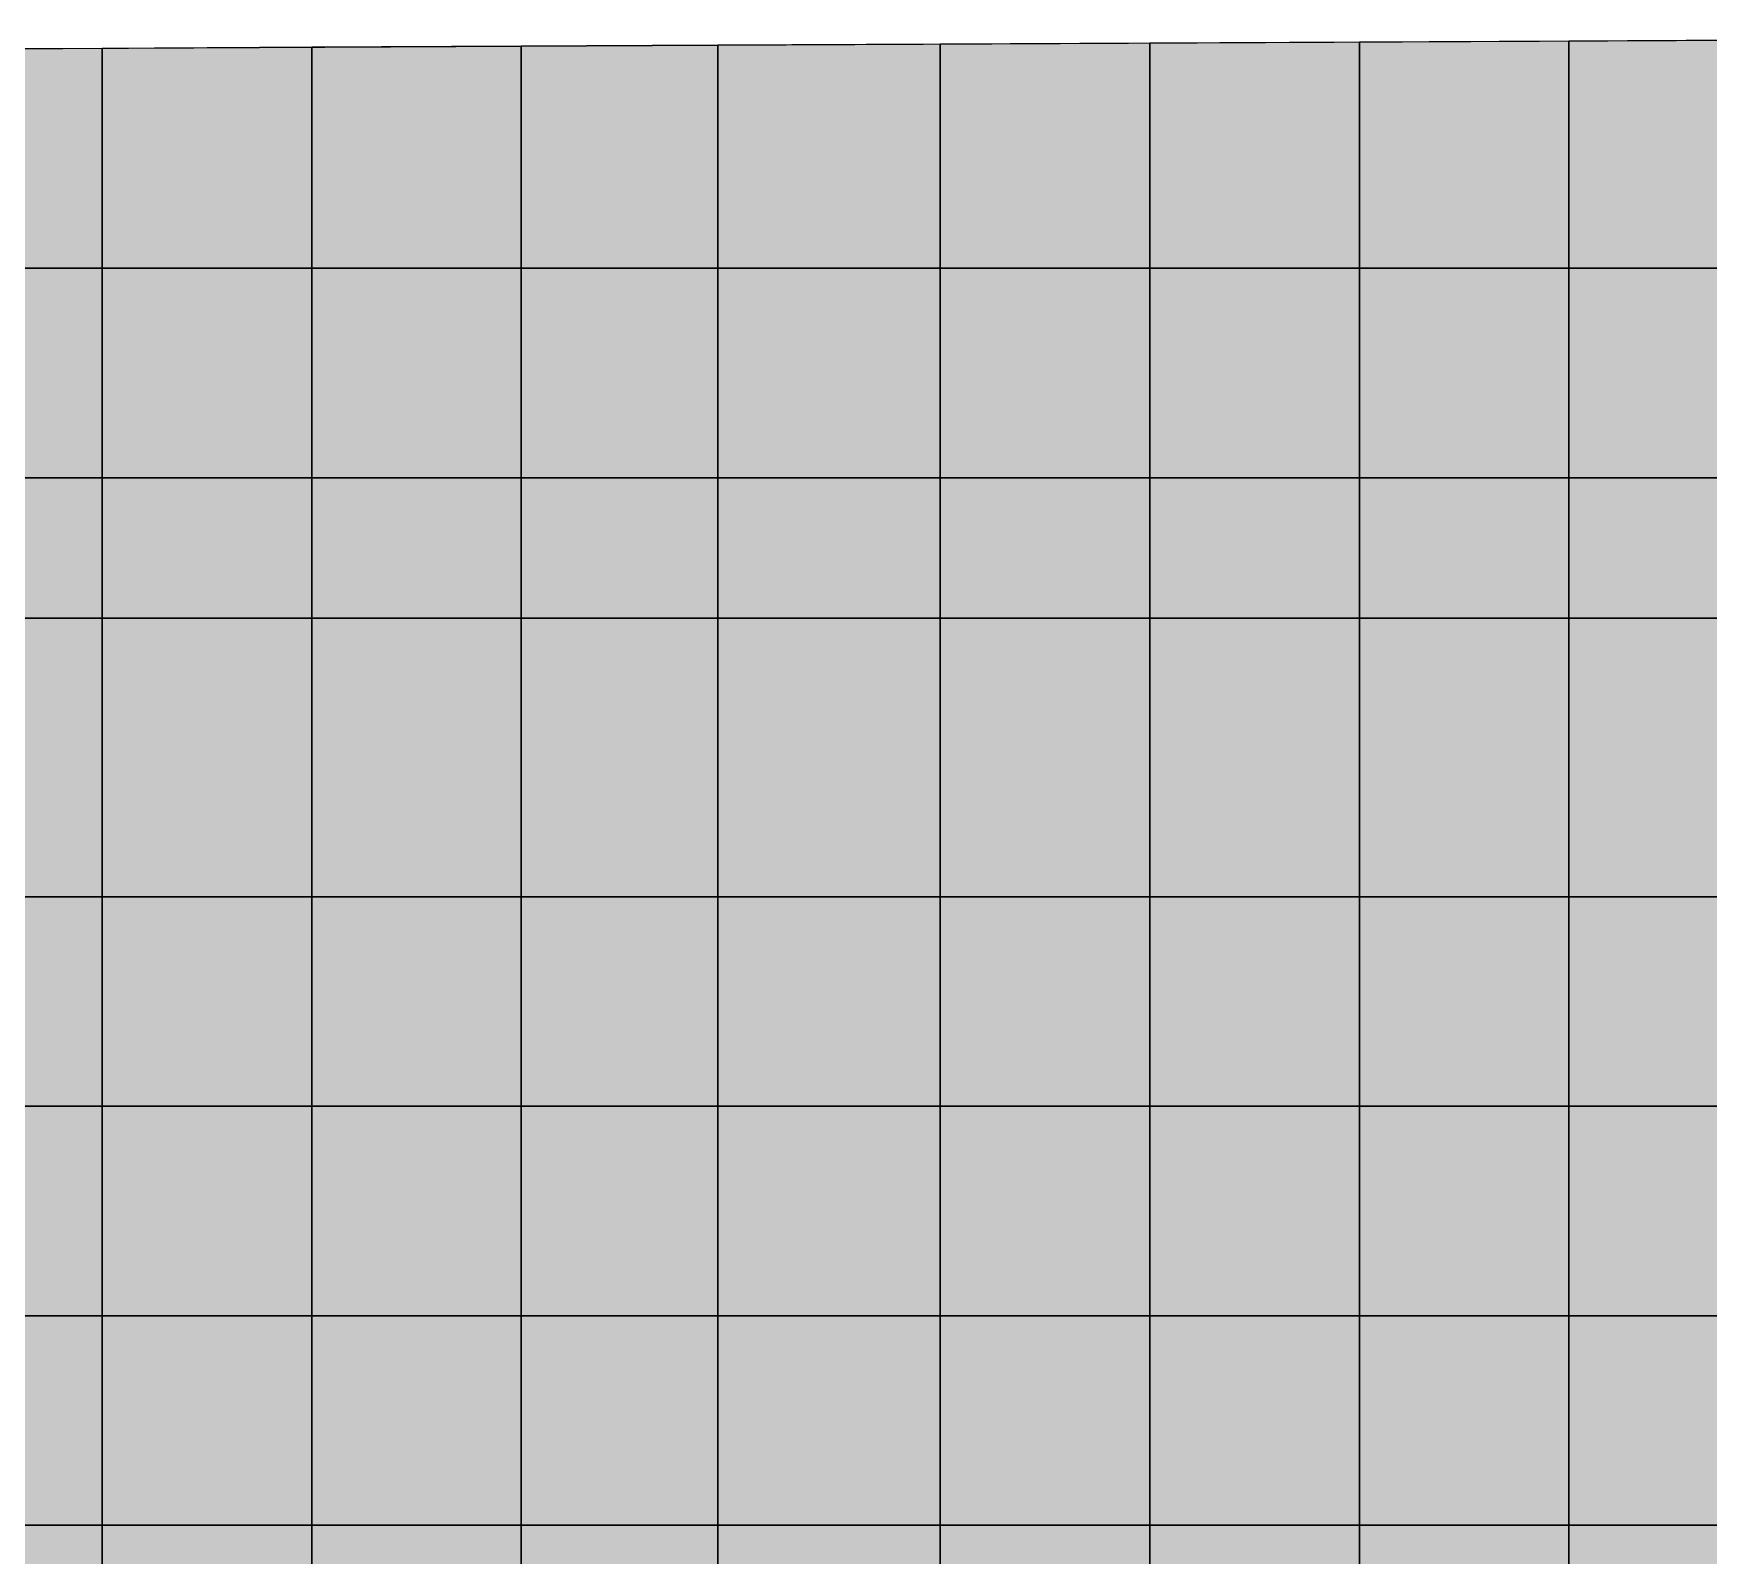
# Model space of a CAD drawing. Header units: inches. Extents: x -100 to 147, y -140 to 41.
# Drawn here: x 8.98 to 16.98, y -3.14 to 4.12 of the extents above; entities that cross this region are included whole.
import ezdxf

# ---------------------------------------------------------------- set-up
doc = ezdxf.new("R2010")
doc.units = ezdxf.units.IN
doc.header["$MEASUREMENT"] = 0
for name, color, linetype in [('Contour 1-01', 7, 'Continuous'), ('Contour 1-02', 7, 'Continuous'), ('Contour 1-03', 7, 'Continuous'), ('Contour 1-04', 7, 'Continuous'), ('Contour 1-05', 7, 'Continuous'), ('Contour 1-06', 7, 'Continuous'), ('Contour 1-07', 7, 'Continuous'), ('Contour 1-08', 7, 'Continuous'), ('Contour 1-09', 7, 'Continuous'), ('Contour 1-10', 7, 'Continuous'), ('Mesh-セル中詰(気中)', 7, 'Continuous'), ('Mesh-セル中詰(水中)', 7, 'Continuous'), ('Mesh-梁②(中央)', 7, 'Continuous'), ('Mesh-梁③(円周)', 7, 'Continuous'), ('Undeformed Mesh-セル中詰(気中)', 7, 'Continuous'), ('Undeformed Mesh-セル中詰(水中)', 7, 'Continuous')]:
    doc.layers.add(name, color=color, linetype=linetype)

msp = doc.modelspace()

# ---------------------------------------------------------------- linework, layer by layer
at = {"color": 7, "true_color": 0xffffff, "transparency": 33554687}
for p, q in [((12.25, 4.065055), (23.51, 4.12105)), ((0.99, 4.00845), (12.25, 4.065055)), ((12.25, 4.065055), (12.25, 3)), ((0.99, 3), (12.25, 3)), ((12.25, 3), (23.51, 3)), ((12.25, 3), (12.25, 2)), ((0.99, 2), (12.25, 2)), ((12.25, 2), (23.51, 2)), ((12.25, 2), (12.25, 1.33)), ((0.99, 1.33), (12.25, 1.33)), ((12.25, 1.33), (23.51, 1.33)), ((12.25, 1.33), (12.25, 0)), ((0.99, 0), (12.25, 0)), ((12.25, 0), (23.51, 0)), ((12.25, 0), (12.25, -1)), ((0.99, -1), (12.25, -1)), ((12.25, -1), (23.51, -1)), ((12.25, -1), (12.25, -2)), ((0.99, -2), (12.25, -2)), ((12.25, -2), (23.51, -2)), ((12.25, -2), (12.25, -3)), ((0.99, -3), (12.25, -3)), ((12.25, -3), (23.51, -3)), ((12.25, -3), (12.25, -4))]:
    msp.add_line(p, q, dxfattribs=at)
for points in [[(15.31103, 4.080055), (14.31103, 4.075055), (14.31103, 3)], [(15.31103, 4.080055), (14.31103, 3), (15.31103, 3)], [(16.31103, 4.085055), (15.31103, 4.080055), (15.31103, 3)], [(16.31103, 4.085055), (15.31103, 3), (16.31103, 3)], [(17.31103, 4.090055), (16.31103, 4.085055), (16.31103, 3)], [(17.31103, 4.090055), (16.31103, 3), (17.31103, 3)], [(9.311025, 4.050055), (8.311025, 4.045055), (8.311025, 3)], [(9.311025, 4.050055), (8.311025, 3), (9.311025, 3)], [(10.31103, 4.055055), (9.311025, 4.050055), (9.311025, 3)], [(10.31103, 4.055055), (9.311025, 3), (10.31103, 3)], [(11.31103, 4.060055), (10.31103, 4.055055), (10.31103, 3)], [(11.31103, 4.060055), (10.31103, 3), (11.31103, 3)], [(12.25, 4.065055), (11.31103, 4.060055), (11.31103, 3)], [(12.25, 4.065055), (11.31103, 3), (12.25, 3)], [(13.31103, 4.070055), (12.25, 4.065055), (12.25, 3)], [(13.31103, 4.070055), (12.25, 3), (13.31103, 3)], [(14.31103, 4.075055), (13.31103, 4.070055), (13.31103, 3)], [(14.31103, 4.075055), (13.31103, 3), (14.31103, 3)], [(8.311025, 2), (9.311025, 2), (9.311025, 3)], [(8.311025, 2), (9.311025, 3), (8.311025, 3)], [(9.311025, 2), (10.31103, 2), (10.31103, 3)], [(9.311025, 2), (10.31103, 3), (9.311025, 3)], [(10.31103, 2), (11.31103, 2), (11.31103, 3)], [(10.31103, 2), (11.31103, 3), (10.31103, 3)], [(11.31103, 2), (12.25, 2), (12.25, 3)], [(11.31103, 2), (12.25, 3), (11.31103, 3)], [(12.25, 2), (13.31103, 2), (13.31103, 3)], [(12.25, 2), (13.31103, 3), (12.25, 3)], [(13.31103, 2), (14.31103, 2), (14.31103, 3)], [(13.31103, 2), (14.31103, 3), (13.31103, 3)], [(14.31103, 2), (15.31103, 2), (15.31103, 3)], [(14.31103, 2), (15.31103, 3), (14.31103, 3)], [(15.31103, 2), (16.31103, 2), (16.31103, 3)], [(15.31103, 2), (16.31103, 3), (15.31103, 3)], [(16.31103, 2), (17.31103, 2), (17.31103, 3)], [(16.31103, 2), (17.31103, 3), (16.31103, 3)], [(8.311025, 1.33), (9.311025, 1.33), (9.311025, 2)], [(8.311025, 1.33), (9.311025, 2), (8.311025, 2)], [(9.311025, 1.33), (10.31103, 1.33), (10.31103, 2)], [(9.311025, 1.33), (10.31103, 2), (9.311025, 2)], [(10.31103, 2), (10.31103, 1.33), (11.31103, 1.33)], [(10.31103, 2), (11.31103, 1.33), (11.31103, 2)], [(11.31103, 1.33), (12.25, 1.33), (12.25, 2)], [(11.31103, 1.33), (12.25, 2), (11.31103, 2)], [(12.25, 1.33), (13.31103, 1.33), (13.31103, 2)], [(12.25, 1.33), (13.31103, 2), (12.25, 2)], [(13.31103, 2), (13.31103, 1.33), (14.31103, 1.33)], [(13.31103, 2), (14.31103, 1.33), (14.31103, 2)], [(14.31103, 1.33), (15.31103, 1.33), (15.31103, 2)], [(14.31103, 1.33), (15.31103, 2), (14.31103, 2)], [(15.31103, 1.33), (16.31103, 1.33), (16.31103, 2)], [(15.31103, 1.33), (16.31103, 2), (15.31103, 2)], [(16.31103, 1.33), (17.31103, 1.33), (17.31103, 2)], [(16.31103, 1.33), (17.31103, 2), (16.31103, 2)], [(9.311025, 1.33), (8.311025, 1.33), (8.311025, 0)], [(9.311025, 1.33), (8.311025, 0), (9.311025, 0)], [(10.31103, 1.33), (9.311025, 1.33), (9.311025, 0)], [(10.31103, 1.33), (9.311025, 0), (10.31103, 0)], [(10.31103, 1.33), (10.31103, 0), (11.31103, 0)], [(10.31103, 1.33), (11.31103, 0), (11.31103, 1.33)], [(12.25, 1.33), (11.31103, 1.33), (11.31103, 0)], [(12.25, 1.33), (11.31103, 0), (12.25, 0)], [(13.31103, 1.33), (12.25, 1.33), (12.25, 0)], [(13.31103, 1.33), (12.25, 0), (13.31103, 0)], [(13.31103, 1.33), (13.31103, 0), (14.31103, 0)], [(13.31103, 1.33), (14.31103, 0), (14.31103, 1.33)], [(15.31103, 1.33), (14.31103, 1.33), (14.31103, 0)], [(15.31103, 1.33), (14.31103, 0), (15.31103, 0)], [(16.31103, 1.33), (15.31103, 1.33), (15.31103, 0)], [(16.31103, 1.33), (15.31103, 0), (16.31103, 0)], [(17.31103, 1.33), (16.31103, 1.33), (16.31103, 0)], [(17.31103, 1.33), (16.31103, 0), (17.31103, 0)], [(8.311025, 0), (8.311025, -1), (9.311025, -1)], [(8.311025, 0), (9.311025, -1), (9.311025, 0)], [(9.311025, 0), (9.311025, -1), (10.31103, -1)], [(9.311025, 0), (10.31103, -1), (10.31103, 0)], [(10.31103, 0), (10.31103, -1), (11.31103, -1)], [(10.31103, 0), (11.31103, -1), (11.31103, 0)], [(11.31103, 0), (11.31103, -1), (12.25, -1)], [(11.31103, 0), (12.25, -1), (12.25, 0)], [(12.25, 0), (12.25, -1), (13.31103, -1)], [(12.25, 0), (13.31103, -1), (13.31103, 0)], [(13.31103, 0), (13.31103, -1), (14.31103, -1)], [(13.31103, 0), (14.31103, -1), (14.31103, 0)], [(14.31103, 0), (14.31103, -1), (15.31103, -1)], [(14.31103, 0), (15.31103, -1), (15.31103, 0)], [(15.31103, 0), (15.31103, -1), (16.31103, -1)], [(15.31103, 0), (16.31103, -1), (16.31103, 0)], [(16.31103, 0), (16.31103, -1), (17.31103, -1)], [(16.31103, 0), (17.31103, -1), (17.31103, 0)], [(8.311025, -1), (8.311025, -2), (9.311025, -2)], [(8.311025, -1), (9.311025, -2), (9.311025, -1)], [(10.31103, -1), (9.311025, -1), (9.311025, -2)], [(10.31103, -1), (9.311025, -2), (10.31103, -2)], [(11.31103, -1), (10.31103, -1), (10.31103, -2)], [(11.31103, -1), (10.31103, -2), (11.31103, -2)], [(11.31103, -1), (11.31103, -2), (12.25, -2)], [(11.31103, -1), (12.25, -2), (12.25, -1)], [(12.25, -1), (12.25, -2), (13.31103, -2)], [(12.25, -1), (13.31103, -2), (13.31103, -1)], [(14.31103, -1), (13.31103, -1), (13.31103, -2)], [(14.31103, -1), (13.31103, -2), (14.31103, -2)], [(15.31103, -1), (14.31103, -1), (14.31103, -2)], [(15.31103, -1), (14.31103, -2), (15.31103, -2)], [(15.31103, -1), (15.31103, -2), (16.31103, -2)], [(15.31103, -1), (16.31103, -2), (16.31103, -1)], [(17.31103, -1), (16.31103, -1), (16.31103, -2)], [(17.31103, -1), (16.31103, -2), (17.31103, -2)], [(9.311025, -2), (8.311025, -2), (8.311025, -3)], [(9.311025, -2), (8.311025, -3), (9.311025, -3)], [(10.31103, -2), (9.311025, -2), (9.311025, -3)], [(10.31103, -2), (9.311025, -3), (10.31103, -3)], [(11.31103, -2), (10.31103, -2), (10.31103, -3)], [(11.31103, -2), (10.31103, -3), (11.31103, -3)], [(12.25, -2), (11.31103, -2), (11.31103, -3)], [(12.25, -2), (11.31103, -3), (12.25, -3)], [(13.31103, -2), (12.25, -2), (12.25, -3)], [(13.31103, -2), (12.25, -3), (13.31103, -3)], [(14.31103, -2), (13.31103, -2), (13.31103, -3)], [(14.31103, -2), (13.31103, -3), (14.31103, -3)], [(15.31103, -2), (14.31103, -2), (14.31103, -3)], [(15.31103, -2), (14.31103, -3), (15.31103, -3)], [(16.31103, -2), (15.31103, -2), (15.31103, -3)], [(16.31103, -2), (15.31103, -3), (16.31103, -3)], [(17.31103, -2), (16.31103, -2), (16.31103, -3)], [(17.31103, -2), (16.31103, -3), (17.31103, -3)], [(9.311025, -3), (8.311025, -3), (8.311025, -4)], [(9.311025, -3), (8.311025, -4), (9.311025, -4)], [(10.31103, -3), (9.311025, -3), (9.311025, -4)], [(10.31103, -3), (9.311025, -4), (10.31103, -4)], [(11.31103, -3), (10.31103, -3), (10.31103, -4)], [(11.31103, -3), (10.31103, -4), (11.31103, -4)], [(12.25, -3), (11.31103, -3), (11.31103, -4)], [(12.25, -3), (11.31103, -4), (12.25, -4)], [(13.31103, -3), (12.25, -3), (12.25, -4)], [(13.31103, -3), (12.25, -4), (13.31103, -4)], [(14.31103, -3), (13.31103, -3), (13.31103, -4)], [(14.31103, -3), (13.31103, -4), (14.31103, -4)], [(15.31103, -3), (14.31103, -3), (14.31103, -4)], [(15.31103, -3), (14.31103, -4), (15.31103, -4)], [(16.31103, -3), (15.31103, -3), (15.31103, -4)], [(16.31103, -3), (15.31103, -4), (16.31103, -4)], [(17.31103, -3), (16.31103, -3), (16.31103, -4)], [(17.31103, -3), (16.31103, -4), (17.31103, -4)]]:
    msp.add_solid(points, dxfattribs=at)
at = {"layer": 'Contour 1-01', "color": 5, "true_color": 0x0000ff}
for points in [[(11.31103, 1.33), (12.25, 1.33), (12.25, 2)], [(11.31103, 1.33), (12.25, 2), (11.31103, 2)], [(12.25, 1.33), (13.31103, 1.33), (13.31103, 2)], [(12.25, 1.33), (13.31103, 2), (12.25, 2)], [(13.31103, 2), (13.31103, 1.33), (14.31103, 1.33)], [(13.31103, 2), (14.31103, 1.33), (14.31103, 2)], [(14.31103, 1.33), (15.31103, 1.33), (15.31103, 2)], [(14.31103, 1.33), (15.31103, 2), (14.31103, 2)], [(15.31103, 1.33), (16.31103, 1.33), (16.31103, 2)], [(15.31103, 1.33), (16.31103, 2), (15.31103, 2)], [(16.31103, 1.33), (17.31103, 1.33), (17.31103, 2)], [(16.31103, 1.33), (17.31103, 2), (16.31103, 2)], [(9.311025, 1.33), (8.311025, 1.33), (8.311025, 0)], [(9.311025, 1.33), (8.311025, 0), (9.311025, 0)], [(10.31103, 1.33), (9.311025, 1.33), (9.311025, 0)], [(10.31103, 1.33), (9.311025, 0), (10.31103, 0)], [(10.31103, 1.33), (10.31103, 0), (11.31103, 0)], [(10.31103, 1.33), (11.31103, 0), (11.31103, 1.33)], [(12.25, 1.33), (11.31103, 1.33), (11.31103, 0)], [(12.25, 1.33), (11.31103, 0), (12.25, 0)], [(13.31103, 1.33), (12.25, 1.33), (12.25, 0)], [(13.31103, 1.33), (12.25, 0), (13.31103, 0)], [(13.31103, 1.33), (13.31103, 0), (14.31103, 0)], [(13.31103, 1.33), (14.31103, 0), (14.31103, 1.33)], [(15.31103, 1.33), (14.31103, 1.33), (14.31103, 0)], [(15.31103, 1.33), (14.31103, 0), (15.31103, 0)], [(16.31103, 1.33), (15.31103, 1.33), (15.31103, 0)], [(16.31103, 1.33), (15.31103, 0), (16.31103, 0)], [(17.31103, 1.33), (16.31103, 1.33), (16.31103, 0)], [(17.31103, 1.33), (16.31103, 0), (17.31103, 0)], [(8.311025, 0), (8.311025, -1), (9.311025, -1)], [(8.311025, 0), (9.311025, -1), (9.311025, 0)], [(9.311025, 0), (9.311025, -1), (10.31103, -1)], [(9.311025, 0), (10.31103, -1), (10.31103, 0)], [(10.31103, 0), (10.31103, -1), (11.31103, -1)], [(10.31103, 0), (11.31103, -1), (11.31103, 0)], [(11.31103, 0), (11.31103, -1), (12.25, -1)], [(11.31103, 0), (12.25, -1), (12.25, 0)], [(12.25, 0), (12.25, -1), (13.31103, -1)], [(12.25, 0), (13.31103, -1), (13.31103, 0)], [(13.31103, 0), (13.31103, -1), (14.31103, -1)], [(13.31103, 0), (14.31103, -1), (14.31103, 0)], [(14.31103, 0), (14.31103, -1), (15.31103, -1)], [(14.31103, 0), (15.31103, -1), (15.31103, 0)], [(15.31103, 0), (15.31103, -1), (16.31103, -1)], [(15.31103, 0), (16.31103, -1), (16.31103, 0)], [(16.31103, 0), (16.31103, -1), (17.31103, -1)], [(16.31103, 0), (17.31103, -1), (17.31103, 0)], [(8.311025, -1), (8.311025, -2), (9.311025, -2)], [(8.311025, -1), (9.311025, -2), (9.311025, -1)], [(10.31103, -1), (9.311025, -1), (9.311025, -2)], [(10.31103, -1), (9.311025, -2), (10.31103, -2)], [(11.31103, -1), (10.31103, -1), (10.31103, -2)], [(11.31103, -1), (10.31103, -2), (11.31103, -2)], [(11.31103, -1), (11.31103, -2), (12.25, -2)], [(11.31103, -1), (12.25, -2), (12.25, -1)], [(12.25, -1), (12.25, -2), (13.31103, -2)], [(12.25, -1), (13.31103, -2), (13.31103, -1)], [(14.31103, -1), (13.31103, -1), (13.31103, -2)], [(14.31103, -1), (13.31103, -2), (14.31103, -2)], [(15.31103, -1), (14.31103, -1), (14.31103, -2)], [(15.31103, -1), (14.31103, -2), (15.31103, -2)], [(15.31103, -1), (15.31103, -2), (16.31103, -2)], [(15.31103, -1), (16.31103, -2), (16.31103, -1)], [(17.31103, -1), (16.31103, -1), (16.31103, -2)], [(17.31103, -1), (16.31103, -2), (17.31103, -2)], [(9.311025, -2), (8.311025, -2), (8.311025, -3)], [(9.311025, -2), (8.311025, -3), (9.311025, -3)], [(10.31103, -2), (9.311025, -2), (9.311025, -3)], [(10.31103, -2), (9.311025, -3), (10.31103, -3)], [(11.31103, -2), (10.31103, -2), (10.31103, -3)], [(11.31103, -2), (10.31103, -3), (11.31103, -3)], [(12.25, -2), (11.31103, -2), (11.31103, -3)], [(12.25, -2), (11.31103, -3), (12.25, -3)], [(13.31103, -2), (12.25, -2), (12.25, -3)], [(13.31103, -2), (12.25, -3), (13.31103, -3)], [(14.31103, -2), (13.31103, -2), (13.31103, -3)], [(14.31103, -2), (13.31103, -3), (14.31103, -3)], [(15.31103, -2), (14.31103, -2), (14.31103, -3)], [(15.31103, -2), (14.31103, -3), (15.31103, -3)], [(16.31103, -2), (15.31103, -2), (15.31103, -3)], [(16.31103, -2), (15.31103, -3), (16.31103, -3)], [(17.31103, -2), (16.31103, -2), (16.31103, -3)], [(17.31103, -2), (16.31103, -3), (17.31103, -3)], [(9.311025, -3), (8.311025, -3), (8.311025, -4)], [(9.311025, -3), (8.311025, -4), (9.311025, -4)], [(10.31103, -3), (9.311025, -3), (9.311025, -4)], [(10.31103, -3), (9.311025, -4), (10.31103, -4)], [(11.31103, -3), (10.31103, -3), (10.31103, -4)], [(11.31103, -3), (10.31103, -4), (11.31103, -4)], [(12.25, -3), (11.31103, -3), (11.31103, -4)], [(12.25, -3), (11.31103, -4), (12.25, -4)], [(13.31103, -3), (12.25, -3), (12.25, -4)], [(13.31103, -3), (12.25, -4), (13.31103, -4)], [(14.31103, -3), (13.31103, -3), (13.31103, -4)], [(14.31103, -3), (13.31103, -4), (14.31103, -4)], [(15.31103, -3), (14.31103, -3), (14.31103, -4)], [(15.31103, -3), (14.31103, -4), (15.31103, -4)], [(16.31103, -3), (15.31103, -3), (15.31103, -4)], [(16.31103, -3), (15.31103, -4), (16.31103, -4)], [(17.31103, -3), (16.31103, -3), (16.31103, -4)], [(17.31103, -3), (16.31103, -4), (17.31103, -4)]]:
    msp.add_solid(points, dxfattribs=at)
at = {"layer": 'Contour 1-02', "color": 150, "true_color": 0x0071ff}
for points in [[(9.311025, 1.33), (10.31103, 1.33), (10.31103, 2)], [(9.311025, 1.33), (10.31103, 2), (9.311025, 2)], [(10.31103, 2), (10.31103, 1.33), (11.31103, 1.33)], [(10.31103, 2), (11.31103, 1.33), (11.31103, 2)]]:
    msp.add_solid(points, dxfattribs=at)
at = {"layer": 'Contour 1-03', "color": 4, "true_color": 0x00e2ff}
for points in [[(16.31103, 4.085055), (15.31103, 4.080055), (15.31103, 3)], [(16.31103, 4.085055), (15.31103, 3), (16.31103, 3)], [(15.31103, 2), (16.31103, 2), (16.31103, 3)], [(15.31103, 2), (16.31103, 3), (15.31103, 3)], [(16.31103, 2), (17.31103, 2), (17.31103, 3)], [(16.31103, 2), (17.31103, 3), (16.31103, 3)], [(8.311025, 1.33), (9.311025, 1.33), (9.311025, 2)], [(8.311025, 1.33), (9.311025, 2), (8.311025, 2)]]:
    msp.add_solid(points, dxfattribs=at)
at = {"layer": 'Contour 1-04', "color": 120, "true_color": 0x00ffaa}
for points in [[(17.31103, 4.090055), (16.31103, 4.085055), (16.31103, 3)], [(17.31103, 4.090055), (16.31103, 3), (17.31103, 3)], [(13.31103, 2), (14.31103, 2), (14.31103, 3)], [(13.31103, 2), (14.31103, 3), (13.31103, 3)], [(14.31103, 2), (15.31103, 2), (15.31103, 3)], [(14.31103, 2), (15.31103, 3), (14.31103, 3)]]:
    msp.add_solid(points, dxfattribs=at)
at = {"layer": 'Contour 1-05', "color": 100, "true_color": 0x00ff38}
for points in [[(13.31103, 4.070055), (12.25, 4.065055), (12.25, 3)], [(13.31103, 4.070055), (12.25, 3), (13.31103, 3)], [(12.25, 2), (13.31103, 2), (13.31103, 3)], [(12.25, 2), (13.31103, 3), (12.25, 3)]]:
    msp.add_solid(points, dxfattribs=at)
at = {"layer": 'Contour 1-06', "color": 80, "true_color": 0x38ff00}
for points in [[(11.31103, 4.060055), (10.31103, 4.055055), (10.31103, 3)], [(11.31103, 4.060055), (10.31103, 3), (11.31103, 3)]]:
    msp.add_solid(points, dxfattribs=at)
at = {"layer": 'Contour 1-07', "color": 60, "true_color": 0xa9ff00}
for points in [[(10.31103, 2), (11.31103, 2), (11.31103, 3)], [(10.31103, 2), (11.31103, 3), (10.31103, 3)], [(11.31103, 2), (12.25, 2), (12.25, 3)], [(11.31103, 2), (12.25, 3), (11.31103, 3)]]:
    msp.add_solid(points, dxfattribs=at)
at = {"layer": 'Contour 1-08', "color": 2, "true_color": 0xffe200}
for points in [[(15.31103, 4.080055), (14.31103, 4.075055), (14.31103, 3)], [(15.31103, 4.080055), (14.31103, 3), (15.31103, 3)], [(10.31103, 4.055055), (9.311025, 4.050055), (9.311025, 3)], [(10.31103, 4.055055), (9.311025, 3), (10.31103, 3)], [(12.25, 4.065055), (11.31103, 4.060055), (11.31103, 3)], [(12.25, 4.065055), (11.31103, 3), (12.25, 3)], [(9.311025, 2), (10.31103, 2), (10.31103, 3)], [(9.311025, 2), (10.31103, 3), (9.311025, 3)]]:
    msp.add_solid(points, dxfattribs=at)
at = {"layer": 'Contour 1-09', "color": 30, "true_color": 0xff7100}
for points in [[(8.311025, 2), (9.311025, 2), (9.311025, 3)], [(8.311025, 2), (9.311025, 3), (8.311025, 3)]]:
    msp.add_solid(points, dxfattribs=at)
at = {"layer": 'Contour 1-10', "color": 1, "true_color": 0xff0000}
for points in [[(9.311025, 4.050055), (8.311025, 4.045055), (8.311025, 3)], [(9.311025, 4.050055), (8.311025, 3), (9.311025, 3)], [(14.31103, 4.075055), (13.31103, 4.070055), (13.31103, 3)], [(14.31103, 4.075055), (13.31103, 3), (14.31103, 3)]]:
    msp.add_solid(points, dxfattribs=at)
at = {"layer": 'Mesh-セル中詰(気中)', "color": 18, "true_color": 0x000000, "transparency": 33554559}
for p, q in [((15.31103, 4.080055), (14.31103, 4.075055)), ((16.31103, 4.085055), (15.31103, 4.080055)), ((15.31103, 3), (15.31103, 4.080055)), ((15.31103, 4.080055), (15.31103, 3)), ((17.31103, 4.090055), (16.31103, 4.085055)), ((16.31103, 3), (16.31103, 4.085055)), ((16.31103, 4.085055), (16.31103, 3)), ((9.311025, 4.050055), (8.311025, 4.045055)), ((10.31103, 4.055055), (9.311025, 4.050055)), ((9.311025, 3), (9.311025, 4.050055)), ((9.311025, 4.050055), (9.311025, 3)), ((11.31103, 4.060055), (10.31103, 4.055055)), ((10.31103, 3), (10.31103, 4.055055)), ((10.31103, 4.055055), (10.31103, 3)), ((12.25, 4.065055), (11.31103, 4.060055)), ((11.31103, 3), (11.31103, 4.060055)), ((11.31103, 4.060055), (11.31103, 3)), ((13.31103, 4.070055), (12.25, 4.065055)), ((12.25, 3), (12.25, 4.065055)), ((12.25, 4.065055), (12.25, 3)), ((14.31103, 4.075055), (13.31103, 4.070055)), ((13.31103, 3), (13.31103, 4.070055)), ((13.31103, 4.070055), (13.31103, 3)), ((14.31103, 3), (14.31103, 4.075055)), ((14.31103, 4.075055), (14.31103, 3)), ((9.311025, 3), (8.311025, 3)), ((8.311025, 3), (9.311025, 3)), ((9.311025, 2), (9.311025, 3)), ((10.31103, 3), (9.311025, 3)), ((9.311025, 3), (9.311025, 2)), ((9.311025, 3), (10.31103, 3)), ((10.31103, 2), (10.31103, 3)), ((11.31103, 3), (10.31103, 3)), ((10.31103, 3), (10.31103, 2)), ((10.31103, 3), (11.31103, 3)), ((11.31103, 2), (11.31103, 3)), ((11.31103, 3), (12.25, 3)), ((12.25, 3), (11.31103, 3)), ((11.31103, 3), (11.31103, 2)), ((12.25, 2), (12.25, 3)), ((13.31103, 3), (12.25, 3)), ((12.25, 3), (12.25, 2)), ((12.25, 3), (13.31103, 3)), ((13.31103, 2), (13.31103, 3)), ((14.31103, 3), (13.31103, 3)), ((13.31103, 3), (13.31103, 2)), ((13.31103, 3), (14.31103, 3)), ((14.31103, 2), (14.31103, 3)), ((15.31103, 3), (14.31103, 3)), ((14.31103, 3), (14.31103, 2)), ((14.31103, 3), (15.31103, 3)), ((15.31103, 2), (15.31103, 3)), ((16.31103, 3), (15.31103, 3)), ((15.31103, 3), (15.31103, 2)), ((15.31103, 3), (16.31103, 3)), ((16.31103, 2), (16.31103, 3)), ((17.31103, 3), (16.31103, 3)), ((16.31103, 3), (16.31103, 2)), ((16.31103, 3), (17.31103, 3)), ((9.311025, 2), (8.311025, 2)), ((8.311025, 2), (9.311025, 2)), ((9.311025, 1.33), (9.311025, 2)), ((10.31103, 2), (9.311025, 2)), ((9.311025, 2), (9.311025, 1.33)), ((9.311025, 2), (10.31103, 2)), ((10.31103, 1.33), (10.31103, 2)), ((10.31103, 2), (10.31103, 1.33)), ((11.31103, 2), (10.31103, 2)), ((10.31103, 2), (11.31103, 2)), ((11.31103, 1.33), (11.31103, 2)), ((12.25, 2), (11.31103, 2)), ((11.31103, 2), (11.31103, 1.33)), ((11.31103, 2), (12.25, 2)), ((12.25, 1.33), (12.25, 2)), ((13.31103, 2), (12.25, 2)), ((12.25, 2), (12.25, 1.33)), ((12.25, 2), (13.31103, 2)), ((13.31103, 1.33), (13.31103, 2)), ((13.31103, 2), (13.31103, 1.33)), ((14.31103, 2), (13.31103, 2)), ((13.31103, 2), (14.31103, 2)), ((14.31103, 1.33), (14.31103, 2)), ((15.31103, 2), (14.31103, 2)), ((14.31103, 2), (14.31103, 1.33)), ((14.31103, 2), (15.31103, 2)), ((15.31103, 1.33), (15.31103, 2)), ((15.31103, 2), (16.31103, 2)), ((16.31103, 2), (15.31103, 2)), ((15.31103, 2), (15.31103, 1.33)), ((16.31103, 1.33), (16.31103, 2)), ((17.31103, 2), (16.31103, 2)), ((16.31103, 2), (16.31103, 1.33)), ((16.31103, 2), (17.31103, 2)), ((8.311025, 1.33), (9.311025, 1.33)), ((9.311025, 1.33), (10.31103, 1.33)), ((10.31103, 1.33), (11.31103, 1.33)), ((11.31103, 1.33), (12.25, 1.33)), ((12.25, 1.33), (13.31103, 1.33)), ((13.31103, 1.33), (14.31103, 1.33)), ((14.31103, 1.33), (15.31103, 1.33)), ((15.31103, 1.33), (16.31103, 1.33)), ((16.31103, 1.33), (17.31103, 1.33))]:
    msp.add_line(p, q, dxfattribs=at)
at = {"layer": 'Mesh-セル中詰(水中)', "color": 18, "true_color": 0x000000, "transparency": 33554559}
for p, q in [((9.311025, 1.33), (8.311025, 1.33)), ((9.311025, 0), (9.311025, 1.33)), ((10.31103, 1.33), (9.311025, 1.33)), ((9.311025, 1.33), (9.311025, 0)), ((10.31103, 0), (10.31103, 1.33)), ((10.31103, 1.33), (10.31103, 0)), ((11.31103, 1.33), (10.31103, 1.33)), ((11.31103, 0), (11.31103, 1.33)), ((12.25, 1.33), (11.31103, 1.33)), ((11.31103, 1.33), (11.31103, 0)), ((12.25, 0), (12.25, 1.33)), ((13.31103, 1.33), (12.25, 1.33)), ((12.25, 1.33), (12.25, 0)), ((13.31103, 0), (13.31103, 1.33)), ((13.31103, 1.33), (13.31103, 0)), ((14.31103, 1.33), (13.31103, 1.33)), ((14.31103, 0), (14.31103, 1.33)), ((15.31103, 1.33), (14.31103, 1.33)), ((14.31103, 1.33), (14.31103, 0)), ((15.31103, 0), (15.31103, 1.33)), ((16.31103, 1.33), (15.31103, 1.33)), ((15.31103, 1.33), (15.31103, 0)), ((16.31103, 0), (16.31103, 1.33)), ((17.31103, 1.33), (16.31103, 1.33)), ((16.31103, 1.33), (16.31103, 0)), ((9.311025, 0), (8.311025, 0)), ((8.311025, 0), (9.311025, 0)), ((9.311025, -1), (9.311025, 0)), ((9.311025, 0), (9.311025, -1)), ((10.31103, 0), (9.311025, 0)), ((9.311025, 0), (10.31103, 0)), ((10.31103, -1), (10.31103, 0)), ((10.31103, 0), (10.31103, -1)), ((11.31103, 0), (10.31103, 0)), ((10.31103, 0), (11.31103, 0)), ((11.31103, -1), (11.31103, 0)), ((11.31103, 0), (11.31103, -1)), ((12.25, 0), (11.31103, 0)), ((11.31103, 0), (12.25, 0)), ((12.25, -1), (12.25, 0)), ((12.25, 0), (12.25, -1)), ((13.31103, 0), (12.25, 0)), ((12.25, 0), (13.31103, 0)), ((13.31103, -1), (13.31103, 0)), ((13.31103, 0), (13.31103, -1)), ((14.31103, 0), (13.31103, 0)), ((13.31103, 0), (14.31103, 0)), ((14.31103, -1), (14.31103, 0)), ((14.31103, 0), (14.31103, -1)), ((15.31103, 0), (14.31103, 0)), ((14.31103, 0), (15.31103, 0)), ((15.31103, -1), (15.31103, 0)), ((15.31103, 0), (15.31103, -1)), ((16.31103, 0), (15.31103, 0)), ((15.31103, 0), (16.31103, 0)), ((16.31103, -1), (16.31103, 0)), ((16.31103, 0), (16.31103, -1)), ((17.31103, 0), (16.31103, 0)), ((16.31103, 0), (17.31103, 0)), ((9.311025, -1), (8.311025, -1)), ((8.311025, -1), (9.311025, -1)), ((9.311025, -2), (9.311025, -1)), ((10.31103, -1), (9.311025, -1)), ((9.311025, -1), (9.311025, -2)), ((9.311025, -1), (10.31103, -1)), ((10.31103, -2), (10.31103, -1)), ((11.31103, -1), (10.31103, -1)), ((10.31103, -1), (10.31103, -2)), ((10.31103, -1), (11.31103, -1)), ((11.31103, -2), (11.31103, -1)), ((11.31103, -1), (11.31103, -2)), ((12.25, -1), (11.31103, -1)), ((11.31103, -1), (12.25, -1)), ((12.25, -2), (12.25, -1)), ((12.25, -1), (12.25, -2)), ((13.31103, -1), (12.25, -1)), ((12.25, -1), (13.31103, -1)), ((13.31103, -2), (13.31103, -1)), ((14.31103, -1), (13.31103, -1)), ((13.31103, -1), (13.31103, -2)), ((13.31103, -1), (14.31103, -1)), ((14.31103, -2), (14.31103, -1)), ((15.31103, -1), (14.31103, -1)), ((14.31103, -1), (14.31103, -2)), ((14.31103, -1), (15.31103, -1)), ((15.31103, -2), (15.31103, -1)), ((15.31103, -1), (15.31103, -2)), ((16.31103, -1), (15.31103, -1)), ((15.31103, -1), (16.31103, -1)), ((16.31103, -2), (16.31103, -1)), ((16.31103, -1), (17.31103, -1)), ((17.31103, -1), (16.31103, -1)), ((16.31103, -1), (16.31103, -2)), ((9.311025, -2), (8.311025, -2)), ((8.311025, -2), (9.311025, -2)), ((9.311025, -3), (9.311025, -2)), ((10.31103, -2), (9.311025, -2)), ((9.311025, -2), (9.311025, -3)), ((9.311025, -2), (10.31103, -2)), ((10.31103, -3), (10.31103, -2)), ((11.31103, -2), (10.31103, -2)), ((10.31103, -2), (10.31103, -3)), ((10.31103, -2), (11.31103, -2)), ((11.31103, -3), (11.31103, -2)), ((12.25, -2), (11.31103, -2)), ((11.31103, -2), (11.31103, -3)), ((11.31103, -2), (12.25, -2)), ((12.25, -3), (12.25, -2)), ((13.31103, -2), (12.25, -2)), ((12.25, -2), (12.25, -3)), ((12.25, -2), (13.31103, -2)), ((13.31103, -3), (13.31103, -2)), ((14.31103, -2), (13.31103, -2)), ((13.31103, -2), (13.31103, -3)), ((13.31103, -2), (14.31103, -2)), ((14.31103, -3), (14.31103, -2)), ((15.31103, -2), (14.31103, -2)), ((14.31103, -2), (14.31103, -3)), ((14.31103, -2), (15.31103, -2)), ((15.31103, -3), (15.31103, -2)), ((16.31103, -2), (15.31103, -2)), ((15.31103, -2), (15.31103, -3)), ((15.31103, -2), (16.31103, -2)), ((16.31103, -3), (16.31103, -2)), ((17.31103, -2), (16.31103, -2)), ((16.31103, -2), (16.31103, -3)), ((16.31103, -2), (17.31103, -2)), ((9.311025, -3), (8.311025, -3)), ((8.311025, -3), (9.311025, -3)), ((9.311025, -4), (9.311025, -3)), ((10.31103, -3), (9.311025, -3)), ((9.311025, -3), (9.311025, -4)), ((9.311025, -3), (10.31103, -3)), ((10.31103, -4), (10.31103, -3)), ((11.31103, -3), (10.31103, -3)), ((10.31103, -3), (10.31103, -4)), ((10.31103, -3), (11.31103, -3)), ((11.31103, -4), (11.31103, -3)), ((12.25, -3), (11.31103, -3)), ((11.31103, -3), (11.31103, -4)), ((11.31103, -3), (12.25, -3)), ((12.25, -4), (12.25, -3)), ((13.31103, -3), (12.25, -3)), ((12.25, -3), (12.25, -4)), ((12.25, -3), (13.31103, -3)), ((13.31103, -4), (13.31103, -3)), ((14.31103, -3), (13.31103, -3)), ((13.31103, -3), (13.31103, -4)), ((13.31103, -3), (14.31103, -3)), ((14.31103, -4), (14.31103, -3)), ((15.31103, -3), (14.31103, -3)), ((14.31103, -3), (14.31103, -4)), ((14.31103, -3), (15.31103, -3)), ((15.31103, -4), (15.31103, -3)), ((16.31103, -3), (15.31103, -3)), ((15.31103, -3), (15.31103, -4)), ((15.31103, -3), (16.31103, -3)), ((16.31103, -4), (16.31103, -3)), ((17.31103, -3), (16.31103, -3)), ((16.31103, -3), (16.31103, -4)), ((16.31103, -3), (17.31103, -3))]:
    msp.add_line(p, q, dxfattribs=at)
at = {"layer": 'Mesh-梁②(中央)', "color": 18, "true_color": 0x000000, "transparency": 33554559}
for p, q in [((12.25, 4.065055), (12.25, 3)), ((12.25, 3), (12.25, 2)), ((12.25, 2), (12.25, 1.33)), ((12.25, 1.33), (12.25, 0)), ((12.25, 0), (12.25, -1)), ((12.25, -1), (12.25, -2)), ((12.25, -2), (12.25, -3)), ((12.25, -3), (12.25, -4))]:
    msp.add_line(p, q, dxfattribs=at)
at = {"layer": 'Mesh-梁③(円周)', "color": 18, "true_color": 0x000000, "transparency": 33554559}
for p, q in [((12.25, 4.065055), (23.51, 4.12105)), ((0.99, 4.00845), (12.25, 4.065055)), ((0.99, 3), (12.25, 3)), ((12.25, 3), (23.51, 3)), ((0.99, 2), (12.25, 2)), ((12.25, 2), (23.51, 2)), ((0.99, 1.33), (12.25, 1.33)), ((12.25, 1.33), (23.51, 1.33)), ((0.99, 0), (12.25, 0)), ((12.25, 0), (23.51, 0)), ((0.99, -1), (12.25, -1)), ((12.25, -1), (23.51, -1)), ((0.99, -2), (12.25, -2)), ((12.25, -2), (23.51, -2)), ((0.99, -3), (12.25, -3)), ((12.25, -3), (23.51, -3))]:
    msp.add_line(p, q, dxfattribs=at)
at = {"layer": 'Undeformed Mesh-セル中詰(気中)', "color": 8, "true_color": 0x808080, "transparency": 33554687}
for p, q in [((15.31103, 4.080055), (14.31103, 4.075055)), ((16.31103, 4.085055), (15.31103, 4.080055)), ((15.31103, 3), (15.31103, 4.080055)), ((15.31103, 4.080055), (15.31103, 3)), ((17.31103, 4.090055), (16.31103, 4.085055)), ((16.31103, 3), (16.31103, 4.085055)), ((16.31103, 4.085055), (16.31103, 3)), ((9.311025, 4.050055), (8.311025, 4.045055)), ((10.31103, 4.055055), (9.311025, 4.050055)), ((9.311025, 3), (9.311025, 4.050055)), ((9.311025, 4.050055), (9.311025, 3)), ((11.31103, 4.060055), (10.31103, 4.055055)), ((10.31103, 3), (10.31103, 4.055055)), ((10.31103, 4.055055), (10.31103, 3)), ((12.25, 4.065055), (11.31103, 4.060055)), ((11.31103, 3), (11.31103, 4.060055)), ((11.31103, 4.060055), (11.31103, 3)), ((13.31103, 4.070055), (12.25, 4.065055)), ((12.25, 3), (12.25, 4.065055)), ((12.25, 4.065055), (12.25, 3)), ((14.31103, 4.075055), (13.31103, 4.070055)), ((13.31103, 3), (13.31103, 4.070055)), ((13.31103, 4.070055), (13.31103, 3)), ((14.31103, 3), (14.31103, 4.075055)), ((14.31103, 4.075055), (14.31103, 3)), ((9.311025, 3), (8.311025, 3)), ((8.311025, 3), (9.311025, 3)), ((9.311025, 2), (9.311025, 3)), ((10.31103, 3), (9.311025, 3)), ((9.311025, 3), (9.311025, 2)), ((9.311025, 3), (10.31103, 3)), ((10.31103, 2), (10.31103, 3)), ((11.31103, 3), (10.31103, 3)), ((10.31103, 3), (10.31103, 2)), ((10.31103, 3), (11.31103, 3)), ((11.31103, 2), (11.31103, 3)), ((11.31103, 3), (12.25, 3)), ((12.25, 3), (11.31103, 3)), ((11.31103, 3), (11.31103, 2)), ((12.25, 2), (12.25, 3)), ((13.31103, 3), (12.25, 3)), ((12.25, 3), (12.25, 2)), ((12.25, 3), (13.31103, 3)), ((13.31103, 2), (13.31103, 3)), ((14.31103, 3), (13.31103, 3)), ((13.31103, 3), (13.31103, 2)), ((13.31103, 3), (14.31103, 3)), ((14.31103, 2), (14.31103, 3)), ((15.31103, 3), (14.31103, 3)), ((14.31103, 3), (14.31103, 2)), ((14.31103, 3), (15.31103, 3)), ((15.31103, 2), (15.31103, 3)), ((16.31103, 3), (15.31103, 3)), ((15.31103, 3), (15.31103, 2)), ((15.31103, 3), (16.31103, 3)), ((16.31103, 2), (16.31103, 3)), ((17.31103, 3), (16.31103, 3)), ((16.31103, 3), (16.31103, 2)), ((16.31103, 3), (17.31103, 3)), ((9.311025, 2), (8.311025, 2)), ((8.311025, 2), (9.311025, 2)), ((9.311025, 1.33), (9.311025, 2)), ((10.31103, 2), (9.311025, 2)), ((9.311025, 2), (9.311025, 1.33)), ((9.311025, 2), (10.31103, 2)), ((10.31103, 1.33), (10.31103, 2)), ((10.31103, 2), (10.31103, 1.33)), ((11.31103, 2), (10.31103, 2)), ((10.31103, 2), (11.31103, 2)), ((11.31103, 1.33), (11.31103, 2)), ((12.25, 2), (11.31103, 2)), ((11.31103, 2), (11.31103, 1.33)), ((11.31103, 2), (12.25, 2)), ((12.25, 1.33), (12.25, 2)), ((13.31103, 2), (12.25, 2)), ((12.25, 2), (12.25, 1.33)), ((12.25, 2), (13.31103, 2)), ((13.31103, 1.33), (13.31103, 2)), ((13.31103, 2), (13.31103, 1.33)), ((14.31103, 2), (13.31103, 2)), ((13.31103, 2), (14.31103, 2)), ((14.31103, 1.33), (14.31103, 2)), ((15.31103, 2), (14.31103, 2)), ((14.31103, 2), (14.31103, 1.33)), ((14.31103, 2), (15.31103, 2)), ((15.31103, 1.33), (15.31103, 2)), ((15.31103, 2), (16.31103, 2)), ((16.31103, 2), (15.31103, 2)), ((15.31103, 2), (15.31103, 1.33)), ((16.31103, 1.33), (16.31103, 2)), ((17.31103, 2), (16.31103, 2)), ((16.31103, 2), (16.31103, 1.33)), ((16.31103, 2), (17.31103, 2)), ((8.311025, 1.33), (9.311025, 1.33)), ((9.311025, 1.33), (10.31103, 1.33)), ((10.31103, 1.33), (11.31103, 1.33)), ((11.31103, 1.33), (12.25, 1.33)), ((12.25, 1.33), (13.31103, 1.33)), ((13.31103, 1.33), (14.31103, 1.33)), ((14.31103, 1.33), (15.31103, 1.33)), ((15.31103, 1.33), (16.31103, 1.33)), ((16.31103, 1.33), (17.31103, 1.33))]:
    msp.add_line(p, q, dxfattribs=at)
at = {"layer": 'Undeformed Mesh-セル中詰(水中)', "color": 8, "true_color": 0x808080, "transparency": 33554687}
for p, q in [((9.311025, 1.33), (8.311025, 1.33)), ((9.311025, 0), (9.311025, 1.33)), ((10.31103, 1.33), (9.311025, 1.33)), ((9.311025, 1.33), (9.311025, 0)), ((10.31103, 0), (10.31103, 1.33)), ((10.31103, 1.33), (10.31103, 0)), ((11.31103, 1.33), (10.31103, 1.33)), ((11.31103, 0), (11.31103, 1.33)), ((12.25, 1.33), (11.31103, 1.33)), ((11.31103, 1.33), (11.31103, 0)), ((12.25, 0), (12.25, 1.33)), ((13.31103, 1.33), (12.25, 1.33)), ((12.25, 1.33), (12.25, 0)), ((13.31103, 0), (13.31103, 1.33)), ((13.31103, 1.33), (13.31103, 0)), ((14.31103, 1.33), (13.31103, 1.33)), ((14.31103, 0), (14.31103, 1.33)), ((15.31103, 1.33), (14.31103, 1.33)), ((14.31103, 1.33), (14.31103, 0)), ((15.31103, 0), (15.31103, 1.33)), ((16.31103, 1.33), (15.31103, 1.33)), ((15.31103, 1.33), (15.31103, 0)), ((16.31103, 0), (16.31103, 1.33)), ((17.31103, 1.33), (16.31103, 1.33)), ((16.31103, 1.33), (16.31103, 0)), ((9.311025, 0), (8.311025, 0)), ((8.311025, 0), (9.311025, 0)), ((9.311025, -1), (9.311025, 0)), ((9.311025, 0), (9.311025, -1)), ((10.31103, 0), (9.311025, 0)), ((9.311025, 0), (10.31103, 0)), ((10.31103, -1), (10.31103, 0)), ((10.31103, 0), (10.31103, -1)), ((11.31103, 0), (10.31103, 0)), ((10.31103, 0), (11.31103, 0)), ((11.31103, -1), (11.31103, 0)), ((11.31103, 0), (11.31103, -1)), ((12.25, 0), (11.31103, 0)), ((11.31103, 0), (12.25, 0)), ((12.25, -1), (12.25, 0)), ((12.25, 0), (12.25, -1)), ((13.31103, 0), (12.25, 0)), ((12.25, 0), (13.31103, 0)), ((13.31103, -1), (13.31103, 0)), ((13.31103, 0), (13.31103, -1)), ((14.31103, 0), (13.31103, 0)), ((13.31103, 0), (14.31103, 0)), ((14.31103, -1), (14.31103, 0)), ((14.31103, 0), (14.31103, -1)), ((15.31103, 0), (14.31103, 0)), ((14.31103, 0), (15.31103, 0)), ((15.31103, -1), (15.31103, 0)), ((15.31103, 0), (15.31103, -1)), ((16.31103, 0), (15.31103, 0)), ((15.31103, 0), (16.31103, 0)), ((16.31103, -1), (16.31103, 0)), ((16.31103, 0), (16.31103, -1)), ((17.31103, 0), (16.31103, 0)), ((16.31103, 0), (17.31103, 0)), ((9.311025, -1), (8.311025, -1)), ((8.311025, -1), (9.311025, -1)), ((9.311025, -2), (9.311025, -1)), ((10.31103, -1), (9.311025, -1)), ((9.311025, -1), (9.311025, -2)), ((9.311025, -1), (10.31103, -1)), ((10.31103, -2), (10.31103, -1)), ((11.31103, -1), (10.31103, -1)), ((10.31103, -1), (10.31103, -2)), ((10.31103, -1), (11.31103, -1)), ((11.31103, -2), (11.31103, -1)), ((11.31103, -1), (11.31103, -2)), ((12.25, -1), (11.31103, -1)), ((11.31103, -1), (12.25, -1)), ((12.25, -2), (12.25, -1)), ((12.25, -1), (12.25, -2)), ((13.31103, -1), (12.25, -1)), ((12.25, -1), (13.31103, -1)), ((13.31103, -2), (13.31103, -1)), ((14.31103, -1), (13.31103, -1)), ((13.31103, -1), (13.31103, -2)), ((13.31103, -1), (14.31103, -1)), ((14.31103, -2), (14.31103, -1)), ((15.31103, -1), (14.31103, -1)), ((14.31103, -1), (14.31103, -2)), ((14.31103, -1), (15.31103, -1)), ((15.31103, -2), (15.31103, -1)), ((15.31103, -1), (15.31103, -2)), ((16.31103, -1), (15.31103, -1)), ((15.31103, -1), (16.31103, -1)), ((16.31103, -2), (16.31103, -1)), ((16.31103, -1), (17.31103, -1)), ((17.31103, -1), (16.31103, -1)), ((16.31103, -1), (16.31103, -2)), ((9.311025, -2), (8.311025, -2)), ((8.311025, -2), (9.311025, -2)), ((9.311025, -3), (9.311025, -2)), ((10.31103, -2), (9.311025, -2)), ((9.311025, -2), (9.311025, -3)), ((9.311025, -2), (10.31103, -2)), ((10.31103, -3), (10.31103, -2)), ((11.31103, -2), (10.31103, -2)), ((10.31103, -2), (10.31103, -3)), ((10.31103, -2), (11.31103, -2)), ((11.31103, -3), (11.31103, -2)), ((12.25, -2), (11.31103, -2)), ((11.31103, -2), (11.31103, -3)), ((11.31103, -2), (12.25, -2)), ((12.25, -3), (12.25, -2)), ((13.31103, -2), (12.25, -2)), ((12.25, -2), (12.25, -3)), ((12.25, -2), (13.31103, -2)), ((13.31103, -3), (13.31103, -2)), ((14.31103, -2), (13.31103, -2)), ((13.31103, -2), (13.31103, -3)), ((13.31103, -2), (14.31103, -2)), ((14.31103, -3), (14.31103, -2)), ((15.31103, -2), (14.31103, -2)), ((14.31103, -2), (14.31103, -3)), ((14.31103, -2), (15.31103, -2)), ((15.31103, -3), (15.31103, -2)), ((16.31103, -2), (15.31103, -2)), ((15.31103, -2), (15.31103, -3)), ((15.31103, -2), (16.31103, -2)), ((16.31103, -3), (16.31103, -2)), ((17.31103, -2), (16.31103, -2)), ((16.31103, -2), (16.31103, -3)), ((16.31103, -2), (17.31103, -2)), ((9.311025, -3), (8.311025, -3)), ((8.311025, -3), (9.311025, -3)), ((9.311025, -4), (9.311025, -3)), ((10.31103, -3), (9.311025, -3)), ((9.311025, -3), (9.311025, -4)), ((9.311025, -3), (10.31103, -3)), ((10.31103, -4), (10.31103, -3)), ((11.31103, -3), (10.31103, -3)), ((10.31103, -3), (10.31103, -4)), ((10.31103, -3), (11.31103, -3)), ((11.31103, -4), (11.31103, -3)), ((12.25, -3), (11.31103, -3)), ((11.31103, -3), (11.31103, -4)), ((11.31103, -3), (12.25, -3)), ((12.25, -4), (12.25, -3)), ((13.31103, -3), (12.25, -3)), ((12.25, -3), (12.25, -4)), ((12.25, -3), (13.31103, -3)), ((13.31103, -4), (13.31103, -3)), ((14.31103, -3), (13.31103, -3)), ((13.31103, -3), (13.31103, -4)), ((13.31103, -3), (14.31103, -3)), ((14.31103, -4), (14.31103, -3)), ((15.31103, -3), (14.31103, -3)), ((14.31103, -3), (14.31103, -4)), ((14.31103, -3), (15.31103, -3)), ((15.31103, -4), (15.31103, -3)), ((16.31103, -3), (15.31103, -3)), ((15.31103, -3), (15.31103, -4)), ((15.31103, -3), (16.31103, -3)), ((16.31103, -4), (16.31103, -3)), ((17.31103, -3), (16.31103, -3)), ((16.31103, -3), (16.31103, -4)), ((16.31103, -3), (17.31103, -3))]:
    msp.add_line(p, q, dxfattribs=at)

doc.saveas('drawing.dxf')
